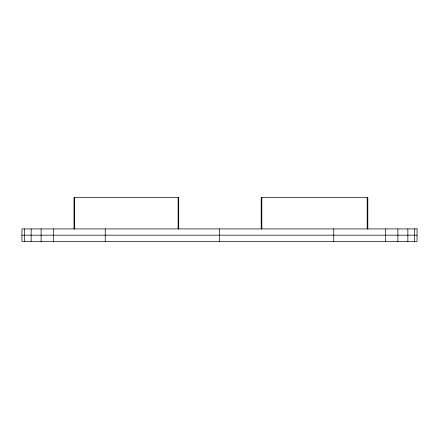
<?xml version="1.0" encoding="UTF-8"?>
<svg xmlns="http://www.w3.org/2000/svg" width="439" height="439" viewBox="0 0 439 439"><rect width="100%" height="100%" fill="white"/><g stroke="black" fill="none" stroke-linecap="round" stroke-linejoin="round"><path stroke-width="0.66" d="M21.95 235.183L417.05 235.183M414.586 228.911L414.586 241.455M407.864 228.911L407.864 241.455M397.899 228.911L397.899 241.455M385.694 228.911L385.694 241.455M367.822 228.911L367.822 197.545L261.205 197.545L261.205 228.911M367.503 197.545L367.503 228.911M367.191 197.545L367.191 228.911M333.755 228.911L333.755 241.455M261.831 197.545L261.831 228.911M261.518 197.545L261.518 228.911M219.5 228.911L219.5 241.455M178.733 228.911L178.733 197.545L74.004 197.545L74.004 228.911M178.421 197.545L178.421 228.911M178.108 197.545L178.108 228.911M105.245 228.911L105.245 241.455M74.63 197.545L74.63 228.911M74.317 197.545L74.317 228.911M53.306 228.911L53.306 241.455M41.101 228.911L41.101 241.455M31.136 228.911L31.136 241.455M24.414 228.911L24.414 241.455M417.05 228.911L21.95 228.911L21.95 241.455L417.05 241.455L417.05 228.911"/></g></svg>
